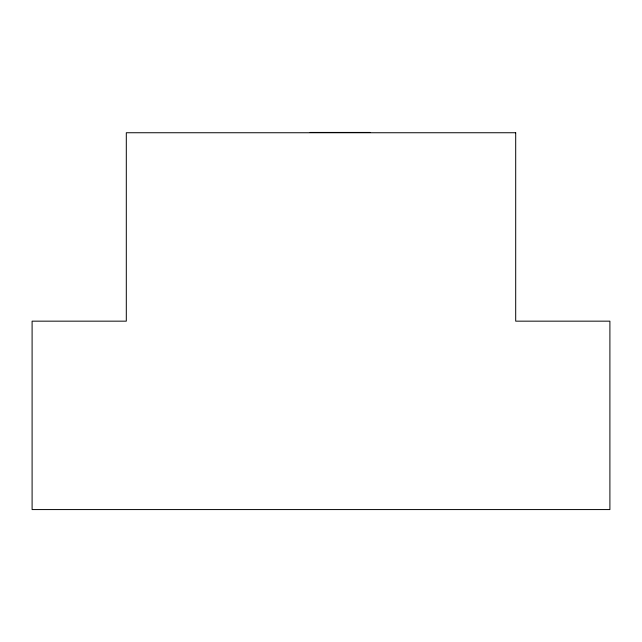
<?xml version="1.0" encoding="UTF-8"?>
<svg xmlns="http://www.w3.org/2000/svg" width="642" height="642" viewBox="0 0 642 642"><rect width="100%" height="100%" fill="white"/><g stroke="black" fill="none" stroke-linecap="round" stroke-linejoin="round"><path stroke-width="0.96" d="M310.126 132.429L370.049 132.429M515.695 132.742L126.305 132.742L126.305 321.161L32.1 321.161L32.1 509.571L609.9 509.571L609.9 321.161L515.695 321.161L515.695 132.742"/></g></svg>
